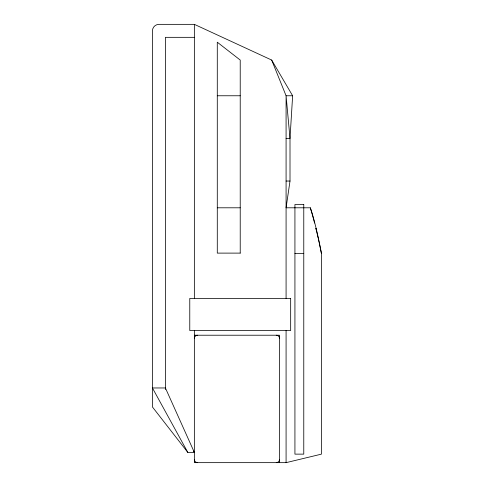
<?xml version="1.0" encoding="UTF-8"?>
<svg xmlns="http://www.w3.org/2000/svg" width="487" height="487" viewBox="0 0 487 487"><rect width="100%" height="100%" fill="white"/><g stroke="black" fill="none" stroke-linecap="round" stroke-linejoin="round"><path stroke-width="0.73" d="M187.805 452.399L152.431 387.962L165.403 387.962L194.356 452.399L187.805 452.399L152.431 406.962L152.431 30.9A6.55 6.55 0 0 1 158.981 24.35L194.356 24.35L271.667 60.053L292.632 95.762L290.008 138.448L290.008 181.036L286.082 207.797L310.322 207.797A76.021 7.634 79.4 0 1 312.319 214.609M194.356 330.533L194.356 462.65L286.082 462.65L321.457 454.134L321.457 253.593A57.113 5.795 79.5 0 0 316.854 231.483L315.893 227.423A57.113 5.795 79.5 0 0 310.322 207.797M194.356 37.335L165.403 37.335L165.403 389.484M217.287 95.762L240.219 95.762M292.632 95.762L286.082 95.762L271.667 60.053M286.082 138.448L290.008 138.448L286.082 95.762L286.082 298.428M286.082 181.036L290.008 181.036M217.287 207.797L240.219 207.797M294.927 253.593L303.772 253.593M194.356 335.22L279.532 335.22L279.532 462.65M193.546 451.114L194.356 452.399M316.209 229.389L315.893 228.354A76.021 7.634 79.4 0 1 318.157 238.064M316.367 229.432L316.367 229.901M286.082 330.533L286.082 462.65M194.356 24.35L194.356 298.428M194.356 338.495A3.275 3.275 0 0 1 197.637 335.22M312.502 215.272A76.021 7.634 79.4 0 1 314.565 223.034M318.321 238.776A76.021 7.634 79.4 0 1 319.119 242.404M319.277 243.135A76.021 7.634 79.4 0 1 321.457 253.593M279.532 459.375A3.275 3.275 0 0 1 276.251 462.65M276.251 335.22A3.275 3.275 0 0 1 279.532 338.495M197.637 462.65A3.275 3.275 0 0 1 194.356 459.375M303.772 204.522L294.927 204.522L294.927 454.134L303.772 454.134L303.772 204.522M240.219 253.112L217.287 253.112L217.287 42.205L240.219 60.053L240.219 253.112M290.666 298.428L189.772 298.428L189.772 330.533L290.666 330.533L290.666 298.428"/></g></svg>
